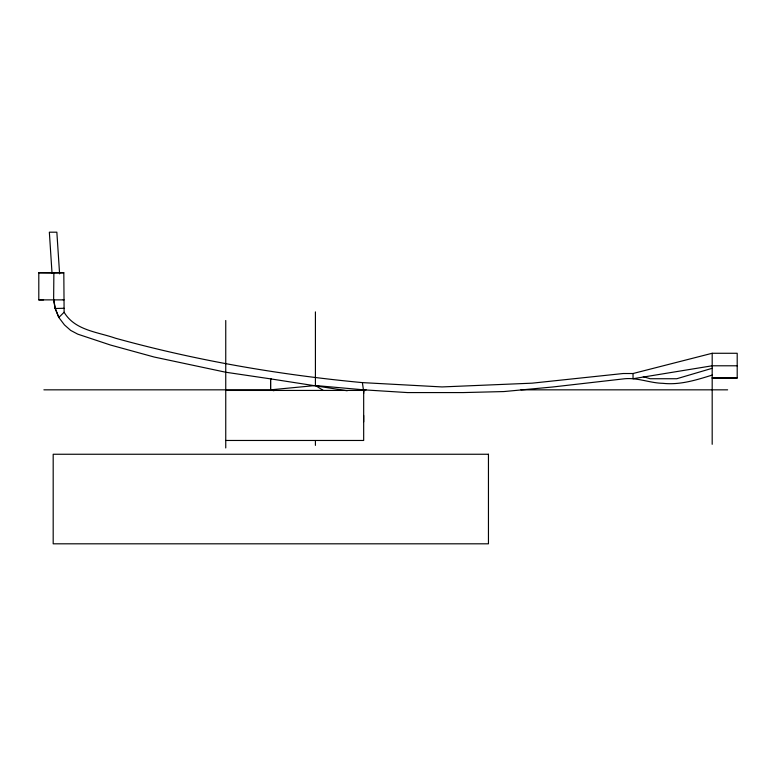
<?xml version="1.0" encoding="UTF-8"?>
<svg xmlns="http://www.w3.org/2000/svg" width="776" height="776" viewBox="0 0 776 776"><rect width="100%" height="100%" fill="white"/><g stroke="black" fill="none" stroke-linecap="round" stroke-linejoin="round"><path stroke-width="1.16" d="M347.192 390.764L270.582 378.872L270.582 389.833L273.889 390.745M363.672 421.921L363.672 415.451M363.672 391.54L362.392 382.616C278.991 374.779 196.221 360.559 115.449 338.21C97.388 331.876 74.913 330.43 64.117 312.262L63.816 272.764L38.8 272.764L38.8 299.875L63.816 299.875L63.186 299.875M63.816 272.764L53.874 272.9L53.631 300.011L55.135 308.489L58.821 317.452L64.457 324.911L70.664 330.401L77.784 334.165L110.434 345.019L154.24 357.047L225.748 372.238L271.183 378.96M64.117 312.262L58.821 317.452L55.271 308.353L53.767 299.875M712.184 368.29L676.779 378.736L650.123 378.736L643.294 376.651M712.184 375.089C696.179 380.065 679.902 385.187 662.908 383.325C650.026 383.082 637.843 377.563 624.913 378.727L552.784 386.981L503.886 391.56L463.117 392.578L407.507 392.578L363.672 389.833L315.425 385.536L270.582 389.833L270.582 378.872M362.392 382.616L442.029 386.933L532.142 383.169L623.177 373.518L633.041 373.518L712.184 353.274L737.2 353.274L737.2 378.29L712.184 378.29M55.135 308.489L64.02 308.276M38.8 299.875L43.563 299.875M737.2 365.787L712.184 365.787L633.041 378.727L633.041 373.518M712.184 377.67L737.2 377.67M43.883 389.833L270.911 389.833M363.246 389.833L366.059 389.833M520.958 389.833L727.636 389.833M225.748 390.435L363.672 390.435M225.748 440.467L363.672 440.467L363.672 389.833L363.672 393.471M38.8 272.764L53.874 272.9M323.301 390.425L315.425 385.536L315.415 311.894M59.597 273.87L56.852 232.189L49.354 232.189L52.031 273.288M712.184 353.274L712.184 444.308M315.415 440.593L315.415 445.385M225.748 320.498L225.748 447.956M488.453 454.251L53.185 454.251L53.185 543.811L488.453 543.811L488.453 454.251"/></g></svg>
